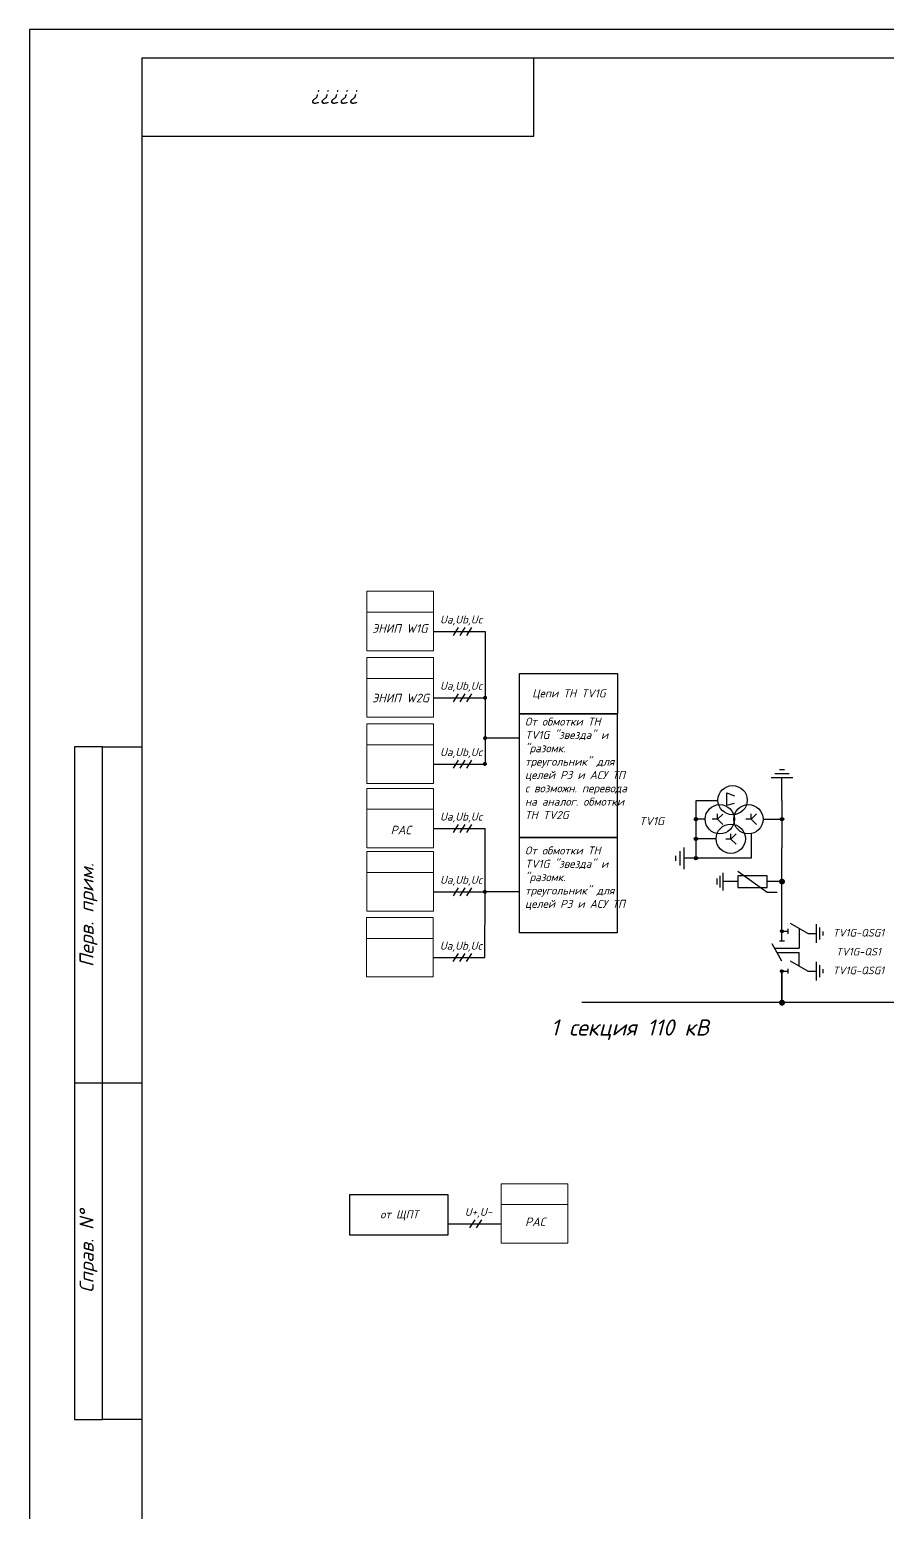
# Model space of a CAD drawing. Header units: inches. Extents: x 262 to 1567, y 170 to 590.
# Drawn here: x 760.7 to 913.8, y 325.3 to 589.9 of the extents above; entities that cross this region are included whole.
import ezdxf

# ---------------------------------------------------------------- set-up
doc = ezdxf.new("R2010")
doc.units = ezdxf.units.IN
doc.header["$MEASUREMENT"] = 0
doc.layers.add('Format', color=7, linetype='Continuous', lineweight=30)
doc.layers.add('Text', color=242, linetype='Continuous', lineweight=15)
doc.layers.add('PDF _Текст', color=7, linetype='Continuous')
doc.layers.add('RAHMEN025', color=7, linetype='Continuous')
doc.styles.add('PDF ISOCPEUR', font='isocpeur.ttf')
doc.styles.add('ГОСТ 2.0', font='isocpeur.ttf', dxfattribs={"oblique": 15, "height": 2})
doc.styles.add('ГОСТ 2.5', font='isocpeur.ttf', dxfattribs={"oblique": 15, "height": 2.5})
doc.styles.add('ГОСТ 3.0', font='isocpeur.ttf', dxfattribs={"oblique": 15, "height": 3})

# ---------------------------------------------------------------- blocks, each defined once
blk = doc.blocks.new('OPN')
for p, q in [((-3.62, -5.02), (-3.62, -1.62)), ((3.5, -15.02), (-3.62, -5.02))]:
    blk.add_line(p, q)
at = {"layer": 'RAHMEN025'}
for p, q in [((0, 0), (0, -5)), ((-2, -15), (-2, -5)), ((-2, -5), (2, -5)), ((2, -5), (2, -15)), ((2, -15), (-2, -15)), ((0, -15), (0, -20)), ((-3, -20), (0, -20)), ((0, -20), (3, -20)), ((-2, -21), (0, -21)), ((-1, -22), (0, -22)), ((0, -21), (2, -21)), ((0, -22), (1, -22))]:
    blk.add_line(p, q, dxfattribs=at)

msp = doc.modelspace()

# ---------------------------------------------------------------- hatches: boundary and pattern name
for points in [[(879.93, 449.01, 1), (879.32, 449.01, 1)], [(894.99, 449.3, -1), (894.99, 448.69, -1)], [(894.68, 449, 1), (895.29, 449, 1)], [(894.68, 449, 1), (895.29, 449, 1)], [(879.93, 445.49, 1), (879.32, 445.49, 1)], [(879.93, 442.05, 1), (879.32, 442.05, 1)], [(894.98, 428.74, 1), (894.98, 429.26, 1)], [(894.98, 421.62, 1), (894.98, 422.14, 1)]]:
    msp.add_hatch(color=0).paths.add_polyline_path(points)

# ---------------------------------------------------------------- linework, layer by layer
for p, q in [((832.77, 482.51), (841.99, 482.51)), ((841.99, 482.51), (841.99, 470.67)), ((832.77, 470.67), (841.99, 470.67)), ((841.99, 470.67), (841.99, 458.84)), ((832.77, 458.84), (841.99, 458.84)), ((832.77, 447.34), (841.99, 447.34)), ((894.98, 427.22), (894.98, 443.91)), ((832.77, 436.05), (841.99, 436.05)), ((832.74, 424.3), (841.96, 424.3)), ((894.98, 421.88), (894.98, 416.26)), ((894.98, 416.52), (894.98, 421.88)), ((835.34, 376.79), (844.83, 376.79))]:
    msp.add_line(p, q)
at = {"ltscale": 2}
for p, q in [((837.21, 483.22), (836.26, 481.79)), ((838.4, 483.22), (837.45, 481.79)), ((839.59, 483.22), (838.64, 481.79)), ((837.21, 471.39), (836.26, 469.96)), ((838.4, 471.39), (837.45, 469.96)), ((839.59, 471.39), (838.64, 469.96)), ((837.21, 459.55), (836.26, 458.13)), ((838.4, 459.55), (837.45, 458.13)), ((839.59, 459.55), (838.64, 458.13)), ((837.21, 448.05), (836.26, 446.62)), ((838.4, 448.05), (837.45, 446.62)), ((839.59, 448.05), (838.64, 446.62)), ((837.21, 436.76), (836.26, 435.34)), ((838.4, 436.76), (837.45, 435.34)), ((839.59, 436.76), (838.64, 435.34)), ((837.19, 425.01), (836.23, 423.58)), ((838.38, 425.01), (837.42, 423.58)), ((839.57, 425.01), (838.61, 423.58)), ((840.18, 377.51), (839.23, 376.08)), ((841.37, 377.51), (840.42, 376.08))]:
    msp.add_line(p, q, dxfattribs=at)
at = {"linetype": 'Continuous', "lineweight": 25, "ltscale": 2}
for p, q in [((848.12, 463.47), (841.99, 463.47)), ((848.08, 436.05), (841.95, 436.05))]:
    msp.add_line(p, q, dxfattribs=at)
at = {"color": 0}
for p, q in [((894.55, 457.9), (895.42, 457.9)), ((894.55, 457.9), (895.42, 457.9)), ((893.03, 456.44), (896.94, 456.44)), ((893.03, 456.44), (896.94, 456.44)), ((893.72, 457.17), (896.25, 457.17)), ((893.72, 457.17), (896.25, 457.17)), ((894.98, 452.31), (894.98, 456.44)), ((885.14, 453.18), (885.14, 453.71)), ((885.14, 453.71), (886.52, 453.19)), ((885.14, 451.5), (885.14, 453.18)), ((883.55, 452.28), (879.63, 452.28)), ((879.63, 452.28), (879.63, 442.05)), ((883.48, 448.98), (883.48, 449.95)), ((883.48, 448.98), (884.42, 449.92)), ((885.14, 451.5), (886.5, 451.88)), ((889.48, 449), (889.48, 449.96)), ((889.48, 449), (890.43, 449.94)), ((894.98, 452.31), (894.98, 443.91)), ((881.27, 449.01), (879.63, 449.01)), ((883.48, 448.98), (882.53, 448.98)), ((883.48, 448.98), (884.42, 448.04)), ((889.48, 449), (888.54, 449)), ((889.48, 449), (890.43, 448.06)), ((891.6, 449), (894.98, 449)), ((883.22, 445.49), (879.63, 445.49)), ((885.87, 445.46), (884.93, 445.46)), ((885.87, 445.46), (885.87, 446.42)), ((885.87, 445.46), (886.81, 446.4)), ((885.87, 445.46), (886.81, 444.52)), ((889.48, 446.43), (889.48, 442.03)), ((876.05, 441.59), (876.05, 442.46)), ((876.78, 440.76), (876.78, 443.29)), ((877.51, 440.07), (877.51, 443.98)), ((889.48, 442.03), (877.51, 442.03)), ((894.98, 429), (896.02, 429)), ((896.02, 429.44), (896.02, 428.55)), ((899.57, 428.59), (896.5, 430.37)), ((901.05, 430.25), (901.05, 426.94)), ((901.67, 429.67), (901.67, 427.52)), ((902.29, 428.96), (902.29, 428.22)), ((894.98, 423.68), (893.23, 426.75)), ((895.43, 427.22), (894.54, 427.22)), ((899.57, 428.59), (901.05, 428.59)), ((899.57, 421.9), (896.5, 423.68)), ((901.05, 423.56), (901.05, 420.24)), ((894.98, 421.88), (896.02, 421.88)), ((896.02, 422.32), (896.02, 421.44)), ((899.57, 421.9), (901.05, 421.9)), ((901.67, 422.98), (901.67, 420.82)), ((902.29, 422.27), (902.29, 421.53))]:
    msp.add_line(p, q, dxfattribs=at)
at = {"ltscale": 10}
for p, q in [((841.99, 436.05), (841.99, 447.34)), ((841.96, 424.3), (841.99, 436.05))]:
    msp.add_line(p, q, dxfattribs=at)
at = {"color": 0, "ltscale": 4}
for p, q in [((898.03, 429.48), (898.03, 426)), ((893.66, 426), (898.03, 426)), ((894.1, 425.21), (898.03, 425.21)), ((898.03, 422.79), (898.03, 425.21))]:
    msp.add_line(p, q, dxfattribs=at)
at = {"color": 7}
msp.add_line((977.47, 416.28), (859.27, 416.28), dxfattribs=at)
at = {"lineweight": 5, "ltscale": 0.25}
for points in [[(820.87, 489.68), (832.77, 489.68), (832.77, 485.95), (820.87, 485.95)], [(820.87, 485.95), (832.77, 485.95), (832.77, 479.06), (820.87, 479.06)], [(820.87, 477.84), (832.77, 477.84), (832.77, 474.12), (820.87, 474.12)], [(820.87, 474.12), (832.77, 474.12), (832.77, 467.23), (820.87, 467.23)], [(820.87, 466.01), (832.77, 466.01), (832.77, 462.29), (820.87, 462.29)], [(820.87, 462.29), (832.77, 462.29), (832.77, 455.39), (820.87, 455.39)], [(820.87, 454.5), (832.77, 454.5), (832.77, 450.78), (820.87, 450.78)], [(820.87, 450.78), (832.77, 450.78), (832.77, 443.89), (820.87, 443.89)], [(820.87, 443.22), (832.77, 443.22), (832.77, 439.5), (820.87, 439.5)], [(820.87, 439.5), (832.77, 439.5), (832.77, 432.6), (820.87, 432.6)], [(820.84, 431.46), (832.74, 431.46), (832.74, 427.74), (820.84, 427.74)], [(820.84, 427.74), (832.74, 427.74), (832.74, 420.85), (820.84, 420.85)], [(844.83, 383.96), (856.73, 383.96), (856.73, 380.24), (844.83, 380.24)], [(844.83, 380.24), (856.73, 380.24), (856.73, 373.35), (844.83, 373.35)]]:
    msp.add_lwpolyline(points, close=True, dxfattribs=at)
for points in [[(865.6, 467.78), (848.12, 467.78), (848.12, 475), (865.6, 475)], [(848.12, 467.78), (865.57, 467.78), (865.57, 445.72), (848.12, 445.72)], [(848.12, 445.72), (865.57, 445.72), (865.57, 428.75), (848.12, 428.75)], [(835.34, 374.8), (817.86, 374.8), (817.86, 382.02), (835.34, 382.02)]]:
    msp.add_lwpolyline(points, close=True)
at = {"lineweight": 5, "ltscale": 0.25, "const_width": 0.357}
for points in [[(842.17, 470.67, 1), (841.81, 470.67, 1)], [(842.17, 463.47, 1), (841.81, 463.47, 1)], [(842.14, 458.87, 1), (841.78, 458.87, 1)], [(842.13, 436.05, 1), (841.77, 436.05, 1)]]:
    msp.add_lwpolyline(points, format="xyb", close=True, dxfattribs=at)
at = {"lineweight": 5, "const_width": 0.525}
for points in [[(895.25, 437.87, 1), (894.72, 437.87, 1)], [(895.25, 416.26, 1), (894.72, 416.26, 1)]]:
    msp.add_lwpolyline(points, format="xyb", close=True, dxfattribs=at)
at = {"color": 0}
for centre, radius in [((886.16, 452.4), 2.61), ((883.88, 449), 2.61), ((888.99, 449), 2.61), ((879.63, 449.01), 0.305), ((885.83, 445.51), 2.61), ((894.98, 449), 0.305), ((894.98, 449), 0.305), ((879.63, 445.49), 0.305), ((879.63, 442.05), 0.305), ((894.98, 429), 0.259), ((894.98, 421.88), 0.259)]:
    msp.add_circle(centre, radius, dxfattribs=at)
at = {"layer": 'Format'}
for p, q in [((1354.7, 589.89), (760.7, 589.89)), ((760.7, 589.89), (760.7, 169.89)), ((780.7, 584.89), (1349.7, 584.89)), ((780.7, 584.89), (780.7, 174.89)), ((850.7, 570.89), (850.7, 584.89)), ((780.7, 570.89), (850.7, 570.89)), ((768.7, 461.89), (768.7, 341.89)), ((773.7, 461.89), (768.7, 461.89)), ((773.7, 341.89), (773.7, 461.89)), ((773.7, 461.89), (780.7, 461.89)), ((780.7, 461.89), (780.7, 461.89)), ((780.7, 401.89), (768.7, 401.89)), ((768.7, 341.89), (773.7, 341.89)), ((780.7, 341.89), (773.7, 341.89))]:
    msp.add_line(p, q, dxfattribs=at)

# ---------------------------------------------------------------- block references
at = {"xscale": -0.5248799999999992, "yscale": 0.5248799999999992, "zscale": 0.5248799999999992, "rotation": 270}
msp.add_blockref('OPN', (894.98, 437.87), dxfattribs=at)

# ---------------------------------------------------------------- texts
at = {"ltscale": 2, "style": 'ГОСТ 3.0', "oblique": 15}
for s, p in [('Ua,Ub,Uc', (833.94, 483.92)), ('Ua,Ub,Uc', (833.94, 472.09)), ('Ua,Ub,Uc', (833.94, 460.26)), ('Ua,Ub,Uc', (833.94, 448.75)), ('Ua,Ub,Uc', (833.94, 437.47)), ('Ua,Ub,Uc', (833.91, 425.71)), ('U+,U-', (838.36, 378.21))]:
    msp.add_text(s, height=1.428, dxfattribs=at).set_placement(p)
at = {"style": 'ГОСТ 2.5', "oblique": 15}
msp.add_text('TV1G', height=1.458, dxfattribs=at).set_placement((869.48, 447.94))
at = {"color": 0, "style": 'ГОСТ 2.5', "oblique": 15}
msp.add_text('1 секция 110 кВ', height=2.88, dxfattribs=at).set_placement((853.7, 410.39))
at = {"width": 18.5585, "attachment_point": 1, "style": 'ГОСТ 3.0'}
for s, insert, char_height in [('\\pxqc;Цепи ТН TV1G', (847.66, 472.18), 1.428), ('От обмотки ТН TV1G "звезда" и "разомк. треугольник" для целей РЗ и АСУ ТП с возможн. перевода на аналог. обмотки ТН TV2G', (849.11, 467.13), 1.42802), ('От обмотки ТН TV1G "звезда" и "разомк. треугольник" для целей РЗ и АСУ ТП ', (849.11, 444.13), 1.428), ('\\pxqc;от ЩПТ', (817.39, 379.2), 1.428)]:
    msp.add_mtext(s, dxfattribs=dict(at, insert=insert, char_height=char_height))
at = {"color": 0, "ltscale": 5, "char_height": 1.363, "width": 16.2778, "attachment_point": 5, "style": 'ГОСТ 2.0'}
for s, insert in [('TV1G-QSG1', (908.62, 428.74)), ('TV1G-QS1', (908.62, 425.36)), ('TV1G-QSG1', (908.62, 422.02))]:
    msp.add_mtext(s, dxfattribs=dict(at, insert=insert))
at = {"layer": 'PDF _Текст', "char_height": 1.528, "attachment_point": 7, "style": 'PDF ISOCPEUR'}
for s, insert in [('{\\fISOCPEUR|b0|i1|c204|p34;ЭНИП W1G}', (821.82, 482.28)), ('{\\fISOCPEUR|b0|i1|c204|p34;ЭНИП W2G}', (821.82, 469.86))]:
    msp.add_mtext(s, dxfattribs=dict(at, insert=insert))
for insert, width in [((825.13, 446.31), 4.689), ((849.12, 376.38), 5.1062)]:
    msp.add_mtext('{\\fISOCPEUR|b0|i1|c204|p34;РАС}', dxfattribs=dict(at, insert=insert, width=width))
at = {"layer": 'Text', "color": 0, "char_height": 2.5, "attachment_point": 5, "style": 'ГОСТ 2.5'}
for s, insert, width, rotation in [('?????', (815.7, 577.89), 70, 180), ('Перв. прим.', (771.2, 431.89), 60, 90), ('{\\fISOCPEUR|b0|i0|c204|p34;Справ}. N°', (771.2, 371.89), 60, 90)]:
    msp.add_mtext(s, dxfattribs=dict(at, insert=insert, width=width, rotation=rotation))

doc.saveas('drawing.dxf')
